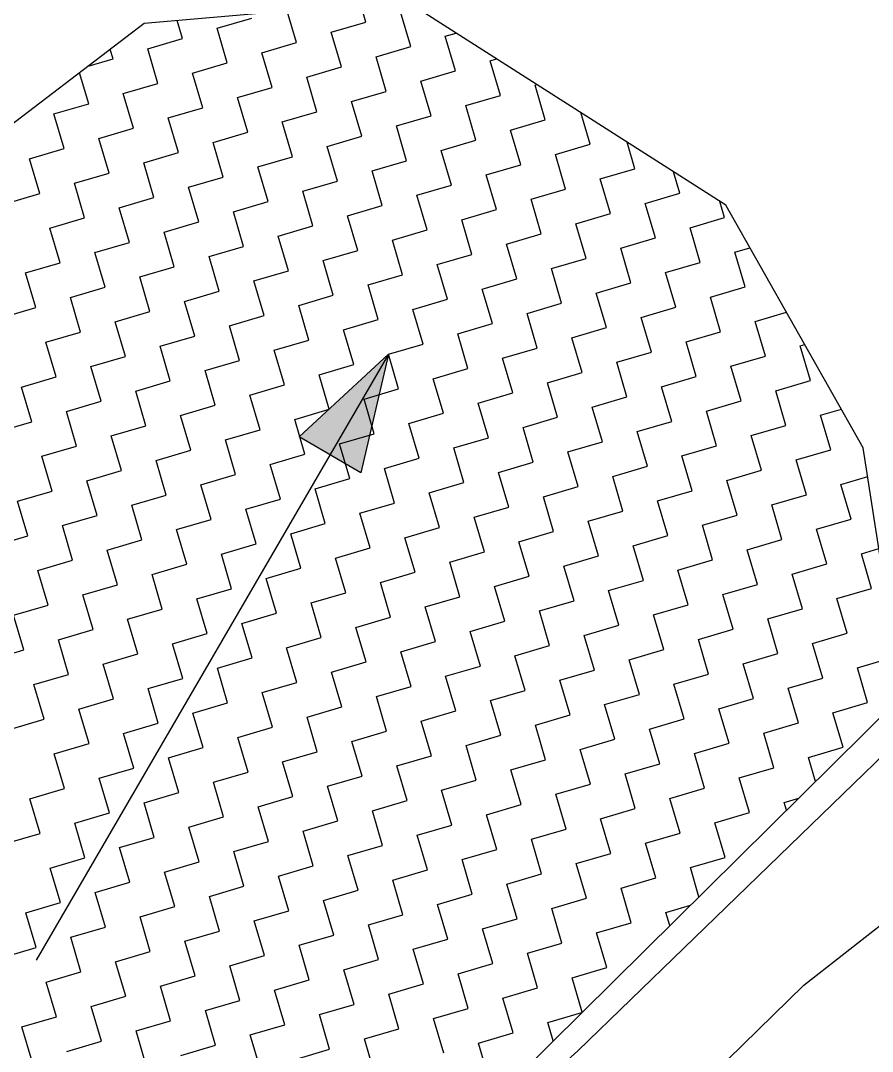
# Model space of a CAD drawing. Header units: metres. Extents: x 283645 to 285797, y 2017393 to 2020400.
# Drawn here: x 284761.4 to 284914.7, y 2017535.9 to 2017721.4 of the extents above; entities that cross this region are included whole.
import ezdxf

# ---------------------------------------------------------------- set-up
doc = ezdxf.new("R2010")
doc.units = ezdxf.units.M
for name, color, linetype in [('POLY_HATCH', 12, 'Continuous'), ('V_BOUND_LINE', 7, 'Continuous'), ('VILLAGE BOUNDRY', 1, 'Continuous')]:
    doc.layers.add(name, color=color, linetype=linetype)

msp = doc.modelspace()

# ---------------------------------------------------------------- hatches: boundary and pattern name
h = msp.add_hatch(color=256)
h.paths.add_polyline_path([(284817.09, 2017643.29), (284822.63, 2017640.07), (284827.61, 2017661.39)])
h.paths.add_polyline_path([(284827.61, 2017661.39), (284811.56, 2017646.5), (284817.09, 2017643.29)])

# ---------------------------------------------------------------- linework, layer by layer
for points in [[(284827.61, 2017661.39), (284764.24, 2017552.34)], [(284827.61, 2017661.39), (284811.56, 2017646.5)], [(284827.61, 2017661.39), (284822.63, 2017640.07)], [(284822.63, 2017640.07), (284811.56, 2017646.5)]]:
    msp.add_lwpolyline(points)
at = {"layer": 'POLY_HATCH'}
for p, q in [((284830.69, 2017724.99), (284783.69, 2017720.91)), ((284888.32, 2017688.22), (284830.69, 2017724.99)), ((284783.69, 2017720.91), (284752.32, 2017697.01)), ((284913.06, 2017644.56), (284888.32, 2017688.22)), ((284919.96, 2017599.82), (284913.06, 2017644.56)), ((284841.54, 2017522.26), (284919.96, 2017599.82))]:
    msp.add_line(p, q, dxfattribs=at)
at = {"layer": 'POLY_HATCH', "linetype": 'Continuous'}
for p, q in [((284811.08, 2017717.49), (284809.41, 2017723.15)), ((284823.55, 2017721.17), (284822.63, 2017724.29)), ((284831.62, 2017716.77), (284829.78, 2017723)), ((284790.54, 2017718.22), (284789.59, 2017721.43)), ((284796.77, 2017720.05), (284803.01, 2017721.89)), ((284817.31, 2017719.33), (284823.55, 2017721.17)), ((284798.61, 2017713.82), (284796.77, 2017720.05)), ((284819.15, 2017713.1), (284817.31, 2017719.33)), ((284837.85, 2017718.61), (284839.8, 2017719.18)), ((284784.31, 2017716.38), (284790.54, 2017718.22)), ((284804.84, 2017715.66), (284811.08, 2017717.49)), ((284839.69, 2017712.37), (284837.85, 2017718.61)), ((284778.07, 2017714.54), (284777.57, 2017716.25)), ((284786.14, 2017710.14), (284784.31, 2017716.38)), ((284806.68, 2017709.42), (284804.84, 2017715.66)), ((284825.38, 2017714.93), (284831.62, 2017716.77)), ((284773.6, 2017713.22), (284778.07, 2017714.54)), ((284792.38, 2017711.98), (284798.61, 2017713.82)), ((284827.22, 2017708.7), (284825.38, 2017714.93)), ((284845.92, 2017714.21), (284847.06, 2017714.55)), ((284847.76, 2017707.98), (284845.92, 2017714.21)), ((284773.68, 2017706.47), (284772.04, 2017712.03)), ((284794.21, 2017705.75), (284792.38, 2017711.98)), ((284812.92, 2017711.26), (284819.15, 2017713.1)), ((284833.45, 2017710.54), (284839.69, 2017712.37)), ((284779.91, 2017708.31), (284786.14, 2017710.14)), ((284814.75, 2017705.03), (284812.92, 2017711.26)), ((284835.29, 2017704.3), (284833.45, 2017710.54)), ((284853.99, 2017709.81), (284854.32, 2017709.91)), ((284855.83, 2017703.58), (284853.99, 2017709.81)), ((284781.75, 2017702.07), (284779.91, 2017708.31)), ((284800.45, 2017707.58), (284806.68, 2017709.42)), ((284820.99, 2017706.86), (284827.22, 2017708.7)), ((284841.53, 2017706.14), (284847.76, 2017707.98)), ((284767.44, 2017704.63), (284773.68, 2017706.47)), ((284787.98, 2017703.91), (284794.21, 2017705.75)), ((284802.29, 2017701.35), (284800.45, 2017707.58)), ((284822.82, 2017700.63), (284820.99, 2017706.86)), ((284843.36, 2017699.91), (284841.53, 2017706.14)), ((284769.28, 2017698.4), (284767.44, 2017704.63)), ((284789.82, 2017697.68), (284787.98, 2017703.91)), ((284808.52, 2017703.19), (284814.75, 2017705.03)), ((284829.06, 2017702.47), (284835.29, 2017704.3)), ((284863.9, 2017699.18), (284862.22, 2017704.87)), ((284775.51, 2017700.24), (284781.75, 2017702.07)), ((284810.36, 2017696.95), (284808.52, 2017703.19)), ((284830.89, 2017696.23), (284829.06, 2017702.47)), ((284849.6, 2017701.74), (284855.83, 2017703.58)), ((284777.35, 2017694), (284775.51, 2017700.24)), ((284796.05, 2017699.51), (284802.29, 2017701.35)), ((284816.59, 2017698.79), (284822.82, 2017700.63)), ((284851.43, 2017695.51), (284849.6, 2017701.74)), ((284763.05, 2017696.56), (284769.28, 2017698.4)), ((284797.89, 2017693.28), (284796.05, 2017699.51)), ((284818.43, 2017692.56), (284816.59, 2017698.79)), ((284837.13, 2017698.07), (284843.36, 2017699.91)), ((284857.67, 2017697.35), (284863.9, 2017699.18)), ((284871.97, 2017694.79), (284870.57, 2017699.55)), ((284764.88, 2017690.33), (284763.05, 2017696.56)), ((284783.58, 2017695.84), (284789.82, 2017697.68)), ((284804.12, 2017695.12), (284810.36, 2017696.95)), ((284838.97, 2017691.83), (284837.13, 2017698.07)), ((284859.5, 2017691.11), (284857.67, 2017697.35)), ((284785.42, 2017689.61), (284783.58, 2017695.84)), ((284805.96, 2017688.88), (284804.12, 2017695.12)), ((284824.66, 2017694.39), (284830.89, 2017696.23)), ((284845.2, 2017693.67), (284851.43, 2017695.51)), ((284865.74, 2017692.95), (284871.97, 2017694.79)), ((284771.12, 2017692.17), (284777.35, 2017694)), ((284791.65, 2017691.44), (284797.89, 2017693.28)), ((284826.5, 2017688.16), (284824.66, 2017694.39)), ((284847.04, 2017687.44), (284845.2, 2017693.67)), ((284867.58, 2017686.72), (284865.74, 2017692.95)), ((284880.04, 2017690.39), (284878.91, 2017694.23)), ((284772.95, 2017685.93), (284771.12, 2017692.17)), ((284793.49, 2017685.21), (284791.65, 2017691.44)), ((284812.19, 2017690.72), (284818.43, 2017692.56)), ((284832.73, 2017690), (284838.97, 2017691.83)), ((284853.27, 2017689.28), (284859.5, 2017691.11)), ((284758.65, 2017688.49), (284764.88, 2017690.33)), ((284779.19, 2017687.77), (284785.42, 2017689.61)), ((284814.03, 2017684.49), (284812.19, 2017690.72)), ((284834.57, 2017683.76), (284832.73, 2017690)), ((284855.11, 2017683.04), (284853.27, 2017689.28)), ((284873.81, 2017688.55), (284880.04, 2017690.39)), ((284781.02, 2017681.53), (284779.19, 2017687.77)), ((284799.73, 2017687.05), (284805.96, 2017688.88)), ((284820.26, 2017686.32), (284826.5, 2017688.16)), ((284840.8, 2017685.6), (284847.04, 2017687.44)), ((284875.65, 2017682.32), (284873.81, 2017688.55)), ((284888.11, 2017685.99), (284887.26, 2017688.9)), ((284766.72, 2017684.09), (284772.95, 2017685.93)), ((284801.56, 2017680.81), (284799.73, 2017687.05)), ((284822.1, 2017680.09), (284820.26, 2017686.32)), ((284842.64, 2017679.37), (284840.8, 2017685.6)), ((284861.34, 2017684.88), (284867.58, 2017686.72)), ((284881.88, 2017684.16), (284888.11, 2017685.99)), ((284768.56, 2017677.86), (284766.72, 2017684.09)), ((284787.26, 2017683.37), (284793.49, 2017685.21)), ((284807.8, 2017682.65), (284814.03, 2017684.49)), ((284828.34, 2017681.93), (284834.57, 2017683.76)), ((284863.18, 2017678.64), (284861.34, 2017684.88)), ((284883.72, 2017677.92), (284881.88, 2017684.16)), ((284789.09, 2017677.14), (284787.26, 2017683.37)), ((284809.63, 2017676.42), (284807.8, 2017682.65)), ((284830.17, 2017675.69), (284828.34, 2017681.93)), ((284848.87, 2017681.2), (284855.11, 2017683.04)), ((284869.41, 2017680.48), (284875.65, 2017682.32)), ((284774.79, 2017679.7), (284781.02, 2017681.53)), ((284795.33, 2017678.98), (284801.56, 2017680.81)), ((284815.87, 2017678.25), (284822.1, 2017680.09)), ((284850.71, 2017674.97), (284848.87, 2017681.2)), ((284871.25, 2017674.25), (284869.41, 2017680.48)), ((284889.95, 2017679.76), (284892.66, 2017680.56)), ((284776.63, 2017673.46), (284774.79, 2017679.7)), ((284797.17, 2017672.74), (284795.33, 2017678.98)), ((284817.7, 2017672.02), (284815.87, 2017678.25)), ((284836.41, 2017677.53), (284842.64, 2017679.37)), ((284856.94, 2017676.81), (284863.18, 2017678.64)), ((284877.48, 2017676.09), (284883.72, 2017677.92)), ((284891.79, 2017673.53), (284889.95, 2017679.76)), ((284762.32, 2017676.02), (284768.56, 2017677.86)), ((284782.86, 2017675.3), (284789.09, 2017677.14)), ((284803.4, 2017674.58), (284809.63, 2017676.42)), ((284838.24, 2017671.3), (284836.41, 2017677.53)), ((284858.78, 2017670.57), (284856.94, 2017676.81)), ((284879.32, 2017669.85), (284877.48, 2017676.09)), ((284764.16, 2017669.79), (284762.32, 2017676.02)), ((284784.7, 2017669.07), (284782.86, 2017675.3)), ((284805.24, 2017668.34), (284803.4, 2017674.58)), ((284823.94, 2017673.86), (284830.17, 2017675.69)), ((284844.48, 2017673.13), (284850.71, 2017674.97)), ((284865.02, 2017672.41), (284871.25, 2017674.25)), ((284770.39, 2017671.63), (284776.63, 2017673.46)), ((284790.93, 2017670.9), (284797.17, 2017672.74)), ((284825.78, 2017667.62), (284823.94, 2017673.86)), ((284846.31, 2017666.9), (284844.48, 2017673.13)), ((284866.85, 2017666.18), (284865.02, 2017672.41)), ((284885.55, 2017671.69), (284891.79, 2017673.53)), ((284772.23, 2017665.39), (284770.39, 2017671.63)), ((284792.77, 2017664.67), (284790.93, 2017670.9)), ((284811.47, 2017670.18), (284817.7, 2017672.02)), ((284832.01, 2017669.46), (284838.24, 2017671.3)), ((284852.55, 2017668.74), (284858.78, 2017670.57)), ((284887.39, 2017665.45), (284885.55, 2017671.69)), ((284757.93, 2017667.95), (284764.16, 2017669.79)), ((284778.46, 2017667.23), (284784.7, 2017669.07)), ((284813.31, 2017663.95), (284811.47, 2017670.18)), ((284833.85, 2017663.23), (284832.01, 2017669.46)), ((284854.38, 2017662.5), (284852.55, 2017668.74)), ((284873.09, 2017668.01), (284879.32, 2017669.85)), ((284893.62, 2017667.29), (284899.24, 2017668.95)), ((284780.3, 2017661), (284778.46, 2017667.23)), ((284799, 2017666.51), (284805.24, 2017668.34)), ((284819.54, 2017665.78), (284825.78, 2017667.62)), ((284840.08, 2017665.06), (284846.31, 2017666.9)), ((284874.92, 2017661.78), (284873.09, 2017668.01)), ((284895.46, 2017661.06), (284893.62, 2017667.29)), ((284766, 2017663.56), (284772.23, 2017665.39)), ((284800.84, 2017660.27), (284799, 2017666.51)), ((284821.38, 2017659.55), (284819.54, 2017665.78)), ((284841.92, 2017658.83), (284840.08, 2017665.06)), ((284860.62, 2017664.34), (284866.85, 2017666.18)), ((284881.16, 2017663.62), (284887.39, 2017665.45)), ((284767.83, 2017657.32), (284766, 2017663.56)), ((284786.54, 2017662.83), (284792.77, 2017664.67)), ((284807.07, 2017662.11), (284813.31, 2017663.95)), ((284827.61, 2017661.39), (284833.85, 2017663.23)), ((284862.46, 2017658.11), (284860.62, 2017664.34)), ((284882.99, 2017657.38), (284881.16, 2017663.62)), ((284901.7, 2017662.89), (284902.53, 2017663.14)), ((284788.37, 2017656.6), (284786.54, 2017662.83)), ((284808.91, 2017655.88), (284807.07, 2017662.11)), ((284829.45, 2017655.15), (284827.61, 2017661.39)), ((284848.15, 2017660.67), (284854.38, 2017662.5)), ((284868.69, 2017659.94), (284874.92, 2017661.78)), ((284903.53, 2017656.66), (284901.7, 2017662.89)), ((284774.07, 2017659.16), (284780.3, 2017661)), ((284794.61, 2017658.44), (284800.84, 2017660.27)), ((284815.14, 2017657.71), (284821.38, 2017659.55)), ((284849.99, 2017654.43), (284848.15, 2017660.67)), ((284870.53, 2017653.71), (284868.69, 2017659.94)), ((284889.23, 2017659.22), (284895.46, 2017661.06)), ((284775.9, 2017652.93), (284774.07, 2017659.16)), ((284796.44, 2017652.2), (284794.61, 2017658.44)), ((284816.98, 2017651.48), (284815.14, 2017657.71)), ((284835.68, 2017656.99), (284841.92, 2017658.83)), ((284856.22, 2017656.27), (284862.46, 2017658.11)), ((284891.07, 2017652.99), (284889.23, 2017659.22)), ((284761.6, 2017655.48), (284767.83, 2017657.32)), ((284782.14, 2017654.76), (284788.37, 2017656.6)), ((284802.68, 2017654.04), (284808.91, 2017655.88)), ((284837.52, 2017650.76), (284835.68, 2017656.99)), ((284858.06, 2017650.04), (284856.22, 2017656.27)), ((284876.76, 2017655.55), (284882.99, 2017657.38)), ((284897.3, 2017654.82), (284903.53, 2017656.66)), ((284763.44, 2017649.25), (284761.6, 2017655.48)), ((284783.98, 2017648.53), (284782.14, 2017654.76)), ((284804.51, 2017647.81), (284802.68, 2017654.04)), ((284823.22, 2017653.32), (284829.45, 2017655.15)), ((284843.75, 2017652.59), (284849.99, 2017654.43)), ((284878.6, 2017649.31), (284876.76, 2017655.55)), ((284899.14, 2017648.59), (284897.3, 2017654.82)), ((284769.67, 2017651.09), (284775.9, 2017652.93)), ((284790.21, 2017650.37), (284796.44, 2017652.2)), ((284825.05, 2017647.08), (284823.22, 2017653.32)), ((284845.59, 2017646.36), (284843.75, 2017652.59)), ((284864.29, 2017651.87), (284870.53, 2017653.71)), ((284884.83, 2017651.15), (284891.07, 2017652.99)), ((284771.51, 2017644.85), (284769.67, 2017651.09)), ((284792.05, 2017644.13), (284790.21, 2017650.37)), ((284810.75, 2017649.64), (284816.98, 2017651.48)), ((284831.29, 2017648.92), (284837.52, 2017650.76)), ((284866.13, 2017645.64), (284864.29, 2017651.87)), ((284886.67, 2017644.92), (284884.83, 2017651.15)), ((284905.37, 2017650.43), (284909.11, 2017651.53)), ((284907.21, 2017644.19), (284905.37, 2017650.43)), ((284757.2, 2017647.41), (284763.44, 2017649.25)), ((284777.74, 2017646.69), (284783.98, 2017648.53)), ((284812.59, 2017643.41), (284810.75, 2017649.64)), ((284833.12, 2017642.69), (284831.29, 2017648.92)), ((284851.83, 2017648.2), (284858.06, 2017650.04)), ((284872.36, 2017647.48), (284878.6, 2017649.31)), ((284892.9, 2017646.75), (284899.14, 2017648.59)), ((284779.58, 2017640.46), (284777.74, 2017646.69)), ((284798.28, 2017645.97), (284804.51, 2017647.81)), ((284818.82, 2017645.25), (284825.05, 2017647.08)), ((284853.66, 2017641.96), (284851.83, 2017648.2)), ((284874.2, 2017641.24), (284872.36, 2017647.48)), ((284894.74, 2017640.52), (284892.9, 2017646.75)), ((284765.27, 2017643.02), (284771.51, 2017644.85)), ((284800.12, 2017639.74), (284798.28, 2017645.97)), ((284820.66, 2017639.01), (284818.82, 2017645.25)), ((284839.36, 2017644.52), (284845.59, 2017646.36)), ((284859.9, 2017643.8), (284866.13, 2017645.64)), ((284880.43, 2017643.08), (284886.67, 2017644.92)), ((284767.11, 2017636.78), (284765.27, 2017643.02)), ((284785.81, 2017642.29), (284792.05, 2017644.13)), ((284806.35, 2017641.57), (284812.59, 2017643.41)), ((284826.89, 2017640.85), (284833.12, 2017642.69)), ((284841.19, 2017638.29), (284839.36, 2017644.52)), ((284861.73, 2017637.57), (284859.9, 2017643.8)), ((284882.27, 2017636.84), (284880.43, 2017643.08)), ((284900.97, 2017642.36), (284907.21, 2017644.19)), ((284787.65, 2017636.06), (284785.81, 2017642.29)), ((284808.19, 2017635.34), (284806.35, 2017641.57)), ((284828.73, 2017634.62), (284826.89, 2017640.85)), ((284847.43, 2017640.13), (284853.66, 2017641.96)), ((284867.97, 2017639.4), (284874.2, 2017641.24)), ((284902.81, 2017636.12), (284900.97, 2017642.36)), ((284773.35, 2017638.62), (284779.58, 2017640.46)), ((284793.88, 2017637.9), (284800.12, 2017639.74)), ((284814.42, 2017637.18), (284820.66, 2017639.01)), ((284849.27, 2017633.89), (284847.43, 2017640.13)), ((284869.8, 2017633.17), (284867.97, 2017639.4)), ((284888.51, 2017638.68), (284894.74, 2017640.52)), ((284909.04, 2017637.96), (284913.86, 2017639.38)), ((284775.18, 2017632.39), (284773.35, 2017638.62)), ((284795.72, 2017631.66), (284793.88, 2017637.9)), ((284816.26, 2017630.94), (284814.42, 2017637.18)), ((284834.96, 2017636.45), (284841.19, 2017638.29)), ((284855.5, 2017635.73), (284861.73, 2017637.57)), ((284890.34, 2017632.45), (284888.51, 2017638.68)), ((284910.88, 2017631.73), (284909.04, 2017637.96)), ((284760.88, 2017634.95), (284767.11, 2017636.78)), ((284781.42, 2017634.22), (284787.65, 2017636.06)), ((284801.95, 2017633.5), (284808.19, 2017635.34)), ((284836.8, 2017630.22), (284834.96, 2017636.45)), ((284857.34, 2017629.5), (284855.5, 2017635.73)), ((284876.04, 2017635.01), (284882.27, 2017636.84)), ((284896.58, 2017634.29), (284902.81, 2017636.12)), ((284762.71, 2017628.71), (284760.88, 2017634.95)), ((284783.25, 2017627.99), (284781.42, 2017634.22)), ((284803.79, 2017627.27), (284801.95, 2017633.5)), ((284822.49, 2017632.78), (284828.73, 2017634.62)), ((284843.03, 2017632.06), (284849.27, 2017633.89)), ((284877.88, 2017628.77), (284876.04, 2017635.01)), ((284898.41, 2017628.05), (284896.58, 2017634.29)), ((284768.95, 2017630.55), (284775.18, 2017632.39)), ((284789.49, 2017629.83), (284795.72, 2017631.66)), ((284824.33, 2017626.54), (284822.49, 2017632.78)), ((284844.87, 2017625.82), (284843.03, 2017632.06)), ((284863.57, 2017631.33), (284869.8, 2017633.17)), ((284884.11, 2017630.61), (284890.34, 2017632.45)), ((284904.65, 2017629.89), (284910.88, 2017631.73)), ((284770.79, 2017624.32), (284768.95, 2017630.55)), ((284791.32, 2017623.59), (284789.49, 2017629.83)), ((284810.03, 2017629.1), (284816.26, 2017630.94)), ((284830.56, 2017628.38), (284836.8, 2017630.22)), ((284865.41, 2017625.1), (284863.57, 2017631.33)), ((284885.95, 2017624.38), (284884.11, 2017630.61)), ((284906.48, 2017623.65), (284904.65, 2017629.89)), ((284756.48, 2017626.88), (284762.71, 2017628.71)), ((284777.02, 2017626.15), (284783.25, 2017627.99)), ((284811.86, 2017622.87), (284810.03, 2017629.1)), ((284832.4, 2017622.15), (284830.56, 2017628.38)), ((284851.1, 2017627.66), (284857.34, 2017629.5)), ((284871.64, 2017626.94), (284877.88, 2017628.77)), ((284892.18, 2017626.21), (284898.41, 2017628.05)), ((284778.86, 2017619.92), (284777.02, 2017626.15)), ((284797.56, 2017625.43), (284803.79, 2017627.27)), ((284818.1, 2017624.71), (284824.33, 2017626.54)), ((284852.94, 2017621.43), (284851.1, 2017627.66)), ((284873.48, 2017620.7), (284871.64, 2017626.94)), ((284894.02, 2017619.98), (284892.18, 2017626.21)), ((284912.72, 2017625.49), (284915.86, 2017626.42)), ((284764.55, 2017622.48), (284770.79, 2017624.32)), ((284799.4, 2017619.2), (284797.56, 2017625.43)), ((284819.93, 2017618.47), (284818.1, 2017624.71)), ((284838.64, 2017623.99), (284844.87, 2017625.82)), ((284859.17, 2017623.26), (284865.41, 2017625.1)), ((284879.71, 2017622.54), (284885.95, 2017624.38)), ((284914.56, 2017619.26), (284912.72, 2017625.49)), ((284766.39, 2017616.24), (284764.55, 2017622.48)), ((284785.09, 2017621.76), (284791.32, 2017623.59)), ((284805.63, 2017621.03), (284811.86, 2017622.87)), ((284840.47, 2017617.75), (284838.64, 2017623.99)), ((284861.01, 2017617.03), (284859.17, 2017623.26)), ((284881.55, 2017616.31), (284879.71, 2017622.54)), ((284900.25, 2017621.82), (284906.48, 2017623.65)), ((284786.93, 2017615.52), (284785.09, 2017621.76)), ((284807.47, 2017614.8), (284805.63, 2017621.03)), ((284826.17, 2017620.31), (284832.4, 2017622.15)), ((284846.71, 2017619.59), (284852.94, 2017621.43)), ((284867.24, 2017618.87), (284873.48, 2017620.7)), ((284902.09, 2017615.58), (284900.25, 2017621.82)), ((284772.62, 2017618.08), (284778.86, 2017619.92)), ((284793.16, 2017617.36), (284799.4, 2017619.2)), ((284828, 2017614.08), (284826.17, 2017620.31)), ((284848.54, 2017613.35), (284846.71, 2017619.59)), ((284869.08, 2017612.63), (284867.24, 2017618.87)), ((284887.78, 2017618.14), (284894.02, 2017619.98)), ((284908.32, 2017617.42), (284914.56, 2017619.26)), ((284774.46, 2017611.85), (284772.62, 2017618.08)), ((284795, 2017611.13), (284793.16, 2017617.36)), ((284813.7, 2017616.64), (284819.93, 2017618.47)), ((284834.24, 2017615.91), (284840.47, 2017617.75)), ((284854.78, 2017615.19), (284861.01, 2017617.03)), ((284889.62, 2017611.91), (284887.78, 2017618.14)), ((284910.16, 2017611.19), (284908.32, 2017617.42)), ((284760.15, 2017614.41), (284766.39, 2017616.24)), ((284780.69, 2017613.69), (284786.93, 2017615.52)), ((284815.54, 2017610.4), (284813.7, 2017616.64)), ((284836.08, 2017609.68), (284834.24, 2017615.91)), ((284856.61, 2017608.96), (284854.78, 2017615.19)), ((284875.32, 2017614.47), (284881.55, 2017616.31)), ((284895.85, 2017613.75), (284902.09, 2017615.58)), ((284761.99, 2017608.17), (284760.15, 2017614.41)), ((284782.53, 2017607.45), (284780.69, 2017613.69)), ((284801.23, 2017612.96), (284807.47, 2017614.8)), ((284821.77, 2017612.24), (284828, 2017614.08)), ((284842.31, 2017611.52), (284848.54, 2017613.35)), ((284877.15, 2017608.24), (284875.32, 2017614.47)), ((284897.69, 2017607.51), (284895.85, 2017613.75)), ((284768.23, 2017610.01), (284774.46, 2017611.85)), ((284803.07, 2017606.73), (284801.23, 2017612.96)), ((284823.61, 2017606.01), (284821.77, 2017612.24)), ((284844.15, 2017605.28), (284842.31, 2017611.52)), ((284862.85, 2017610.8), (284869.08, 2017612.63)), ((284883.39, 2017610.07), (284889.62, 2017611.91)), ((284903.92, 2017609.35), (284910.16, 2017611.19)), ((284770.06, 2017603.78), (284768.23, 2017610.01)), ((284788.76, 2017609.29), (284795, 2017611.13)), ((284790.6, 2017603.05), (284788.76, 2017609.29)), ((284809.3, 2017608.57), (284815.54, 2017610.4)), ((284829.84, 2017607.84), (284836.08, 2017609.68)), ((284864.68, 2017604.56), (284862.85, 2017610.8)), ((284885.22, 2017603.84), (284883.39, 2017610.07)), ((284905.76, 2017603.12), (284903.92, 2017609.35)), ((284755.76, 2017606.34), (284761.99, 2017608.17)), ((284776.3, 2017605.61), (284782.53, 2017607.45)), ((284811.14, 2017602.33), (284809.3, 2017608.57)), ((284831.68, 2017601.61), (284829.84, 2017607.84)), ((284850.38, 2017607.12), (284856.61, 2017608.96)), ((284870.92, 2017606.4), (284877.15, 2017608.24)), ((284891.46, 2017605.68), (284897.69, 2017607.51)), ((284778.13, 2017599.38), (284776.3, 2017605.61)), ((284796.84, 2017604.89), (284803.07, 2017606.73)), ((284817.37, 2017604.17), (284823.61, 2017606.01)), ((284852.22, 2017600.89), (284850.38, 2017607.12)), ((284872.76, 2017600.16), (284870.92, 2017606.4)), ((284893.29, 2017599.44), (284891.46, 2017605.68)), ((284912, 2017604.95), (284918.23, 2017606.79)), ((284763.83, 2017601.94), (284770.06, 2017603.78)), ((284798.67, 2017598.66), (284796.84, 2017604.89)), ((284819.21, 2017597.94), (284817.37, 2017604.17)), ((284837.91, 2017603.45), (284844.15, 2017605.28)), ((284858.45, 2017602.72), (284864.68, 2017604.56)), ((284878.99, 2017602), (284885.22, 2017603.84)), ((284913.83, 2017598.72), (284912, 2017604.95)), ((284765.67, 2017595.71), (284763.83, 2017601.94)), ((284784.37, 2017601.22), (284790.6, 2017603.05)), ((284804.91, 2017600.5), (284811.14, 2017602.33)), ((284839.75, 2017597.21), (284837.91, 2017603.45)), ((284860.29, 2017596.49), (284858.45, 2017602.72)), ((284880.83, 2017595.77), (284878.99, 2017602)), ((284899.53, 2017601.28), (284905.76, 2017603.12)), ((284786.2, 2017594.98), (284784.37, 2017601.22)), ((284806.74, 2017594.26), (284804.91, 2017600.5)), ((284825.44, 2017599.77), (284831.68, 2017601.61)), ((284845.98, 2017599.05), (284852.22, 2017600.89)), ((284866.52, 2017598.33), (284872.76, 2017600.16)), ((284901.37, 2017595.05), (284899.53, 2017601.28)), ((284771.9, 2017597.54), (284778.13, 2017599.38)), ((284792.44, 2017596.82), (284798.67, 2017598.66)), ((284827.28, 2017593.54), (284825.44, 2017599.77)), ((284847.82, 2017592.82), (284845.98, 2017599.05)), ((284868.36, 2017592.09), (284866.52, 2017598.33)), ((284887.06, 2017597.6), (284893.29, 2017599.44)), ((284907.6, 2017596.88), (284913.83, 2017598.72)), ((284773.74, 2017591.31), (284771.9, 2017597.54)), ((284794.28, 2017590.59), (284792.44, 2017596.82)), ((284812.98, 2017596.1), (284819.21, 2017597.94)), ((284833.52, 2017595.38), (284839.75, 2017597.21)), ((284854.05, 2017594.65), (284860.29, 2017596.49)), ((284888.9, 2017591.37), (284887.06, 2017597.6)), ((284909.44, 2017590.65), (284907.6, 2017596.88)), ((284759.43, 2017593.87), (284765.67, 2017595.71)), ((284779.97, 2017593.15), (284786.2, 2017594.98)), ((284814.81, 2017589.86), (284812.98, 2017596.1)), ((284835.35, 2017589.14), (284833.52, 2017595.38)), ((284855.89, 2017588.42), (284854.05, 2017594.65)), ((284874.59, 2017593.93), (284880.83, 2017595.77)), ((284895.13, 2017593.21), (284901.37, 2017595.05)), ((284781.81, 2017586.91), (284779.97, 2017593.15)), ((284800.51, 2017592.42), (284806.74, 2017594.26)), ((284821.05, 2017591.7), (284827.28, 2017593.54)), ((284841.59, 2017590.98), (284847.82, 2017592.82)), ((284876.43, 2017587.7), (284874.59, 2017593.93)), ((284896.97, 2017586.97), (284895.13, 2017593.21)), ((284767.5, 2017589.47), (284773.74, 2017591.31)), ((284802.35, 2017586.19), (284800.51, 2017592.42)), ((284822.89, 2017585.47), (284821.05, 2017591.7)), ((284843.42, 2017584.75), (284841.59, 2017590.98)), ((284862.13, 2017590.26), (284868.36, 2017592.09)), ((284882.66, 2017589.53), (284888.9, 2017591.37)), ((284769.34, 2017583.24), (284767.5, 2017589.47)), ((284788.04, 2017588.75), (284794.28, 2017590.59)), ((284808.58, 2017588.03), (284814.81, 2017589.86)), ((284829.12, 2017587.3), (284835.35, 2017589.14)), ((284863.96, 2017584.02), (284862.13, 2017590.26)), ((284884.5, 2017583.3), (284882.66, 2017589.53)), ((284903.2, 2017588.81), (284909.44, 2017590.65)), ((284789.88, 2017582.52), (284788.04, 2017588.75)), ((284810.42, 2017581.79), (284808.58, 2017588.03)), ((284830.96, 2017581.07), (284829.12, 2017587.3)), ((284849.66, 2017586.58), (284855.89, 2017588.42)), ((284870.2, 2017585.86), (284876.43, 2017587.7)), ((284904.47, 2017584.5), (284903.2, 2017588.81)), ((284775.57, 2017585.08), (284781.81, 2017586.91)), ((284796.11, 2017584.35), (284802.35, 2017586.19)), ((284816.65, 2017583.63), (284822.89, 2017585.47)), ((284851.49, 2017580.35), (284849.66, 2017586.58)), ((284872.03, 2017579.63), (284870.2, 2017585.86)), ((284890.73, 2017585.14), (284896.97, 2017586.97)), ((284777.41, 2017578.84), (284775.57, 2017585.08)), ((284797.95, 2017578.12), (284796.11, 2017584.35)), ((284818.49, 2017577.4), (284816.65, 2017583.63)), ((284837.19, 2017582.91), (284843.42, 2017584.75)), ((284857.73, 2017582.19), (284863.96, 2017584.02)), ((284892.57, 2017578.9), (284890.73, 2017585.14)), ((284763.11, 2017581.4), (284769.34, 2017583.24)), ((284783.65, 2017580.68), (284789.88, 2017582.52)), ((284804.18, 2017579.96), (284810.42, 2017581.79)), ((284839.03, 2017576.67), (284837.19, 2017582.91)), ((284859.57, 2017575.95), (284857.73, 2017582.19)), ((284878.27, 2017581.46), (284884.5, 2017583.3)), ((284880.1, 2017575.23), (284878.27, 2017581.46)), ((284898.81, 2017580.74), (284901.46, 2017581.52)), ((284764.94, 2017575.17), (284763.11, 2017581.4)), ((284785.48, 2017574.45), (284783.65, 2017580.68)), ((284806.02, 2017573.72), (284804.18, 2017579.96)), ((284824.72, 2017579.23), (284830.96, 2017581.07)), ((284845.26, 2017578.51), (284851.49, 2017580.35)), ((284865.8, 2017577.79), (284872.03, 2017579.63)), ((284899.23, 2017579.31), (284898.81, 2017580.74)), ((284771.18, 2017577), (284777.41, 2017578.84)), ((284791.72, 2017576.28), (284797.95, 2017578.12)), ((284826.56, 2017573), (284824.72, 2017579.23)), ((284847.1, 2017572.28), (284845.26, 2017578.51)), ((284867.64, 2017571.56), (284865.8, 2017577.79)), ((284886.34, 2017577.07), (284892.57, 2017578.9)), ((284773.01, 2017570.77), (284771.18, 2017577)), ((284793.55, 2017570.05), (284791.72, 2017576.28)), ((284812.25, 2017575.56), (284818.49, 2017577.4)), ((284832.79, 2017574.84), (284839.03, 2017576.67)), ((284853.33, 2017574.11), (284859.57, 2017575.95)), ((284888.18, 2017570.83), (284886.34, 2017577.07)), ((284758.71, 2017573.33), (284764.94, 2017575.17)), ((284779.25, 2017572.61), (284785.48, 2017574.45)), ((284814.09, 2017569.33), (284812.25, 2017575.56)), ((284834.63, 2017568.6), (284832.79, 2017574.84)), ((284855.17, 2017567.88), (284853.33, 2017574.11)), ((284873.87, 2017573.39), (284880.1, 2017575.23)), ((284781.09, 2017566.37), (284779.25, 2017572.61)), ((284799.79, 2017571.89), (284806.02, 2017573.72)), ((284820.33, 2017571.16), (284826.56, 2017573)), ((284840.86, 2017570.44), (284847.1, 2017572.28)), ((284875.71, 2017567.16), (284873.87, 2017573.39)), ((284766.78, 2017568.93), (284773.01, 2017570.77)), ((284801.62, 2017565.65), (284799.79, 2017571.89)), ((284822.16, 2017564.93), (284820.33, 2017571.16)), ((284842.7, 2017564.21), (284840.86, 2017570.44)), ((284861.4, 2017569.72), (284867.64, 2017571.56)), ((284881.94, 2017569), (284888.18, 2017570.83)), ((284768.62, 2017562.7), (284766.78, 2017568.93)), ((284787.32, 2017568.21), (284793.55, 2017570.05)), ((284807.86, 2017567.49), (284814.09, 2017569.33)), ((284828.4, 2017566.77), (284834.63, 2017568.6)), ((284863.24, 2017563.48), (284861.4, 2017569.72)), ((284883.49, 2017563.75), (284881.94, 2017569)), ((284789.16, 2017561.98), (284787.32, 2017568.21)), ((284809.7, 2017561.25), (284807.86, 2017567.49)), ((284830.23, 2017560.53), (284828.4, 2017566.77)), ((284848.94, 2017566.04), (284855.17, 2017567.88)), ((284869.47, 2017565.32), (284875.71, 2017567.16)), ((284774.85, 2017564.54), (284781.09, 2017566.37)), ((284795.39, 2017563.81), (284801.62, 2017565.65)), ((284815.93, 2017563.09), (284822.16, 2017564.93)), ((284850.77, 2017559.81), (284848.94, 2017566.04)), ((284871.31, 2017559.09), (284869.47, 2017565.32)), ((284776.69, 2017558.3), (284774.85, 2017564.54)), ((284797.23, 2017557.58), (284795.39, 2017563.81)), ((284817.77, 2017556.86), (284815.93, 2017563.09)), ((284836.47, 2017562.37), (284842.7, 2017564.21)), ((284857.01, 2017561.65), (284863.24, 2017563.48)), ((284762.38, 2017560.86), (284768.62, 2017562.7)), ((284782.92, 2017560.14), (284789.16, 2017561.98)), ((284803.46, 2017559.42), (284809.7, 2017561.25)), ((284838.3, 2017556.14), (284836.47, 2017562.37)), ((284858.84, 2017555.41), (284857.01, 2017561.65)), ((284877.54, 2017560.92), (284881.94, 2017562.22)), ((284764.22, 2017554.63), (284762.38, 2017560.86)), ((284784.76, 2017553.91), (284782.92, 2017560.14)), ((284805.3, 2017553.18), (284803.46, 2017559.42)), ((284824, 2017558.7), (284830.23, 2017560.53)), ((284844.54, 2017557.97), (284850.77, 2017559.81)), ((284878.24, 2017558.56), (284877.54, 2017560.92)), ((284770.46, 2017556.47), (284776.69, 2017558.3)), ((284790.99, 2017555.74), (284797.23, 2017557.58)), ((284825.84, 2017552.46), (284824, 2017558.7)), ((284846.38, 2017551.74), (284844.54, 2017557.97)), ((284865.08, 2017557.25), (284871.31, 2017559.09)), ((284772.29, 2017550.23), (284770.46, 2017556.47)), ((284792.83, 2017549.51), (284790.99, 2017555.74)), ((284811.53, 2017555.02), (284817.77, 2017556.86)), ((284832.07, 2017554.3), (284838.3, 2017556.14)), ((284866.91, 2017551.02), (284865.08, 2017557.25)), ((284757.99, 2017552.79), (284764.22, 2017554.63)), ((284778.53, 2017552.07), (284784.76, 2017553.91)), ((284813.37, 2017548.79), (284811.53, 2017555.02)), ((284833.91, 2017548.06), (284832.07, 2017554.3)), ((284852.61, 2017553.58), (284858.84, 2017555.41)), ((284780.36, 2017545.84), (284778.53, 2017552.07)), ((284799.06, 2017551.35), (284805.3, 2017553.18)), ((284819.6, 2017550.62), (284825.84, 2017552.46)), ((284854.45, 2017547.34), (284852.61, 2017553.58)), ((284766.06, 2017548.4), (284772.29, 2017550.23)), ((284800.9, 2017545.11), (284799.06, 2017551.35)), ((284821.44, 2017544.39), (284819.6, 2017550.62)), ((284840.14, 2017549.9), (284846.38, 2017551.74)), ((284860.68, 2017549.18), (284866.91, 2017551.02)), ((284767.9, 2017542.16), (284766.06, 2017548.4)), ((284786.6, 2017547.67), (284792.83, 2017549.51)), ((284807.14, 2017546.95), (284813.37, 2017548.79)), ((284827.67, 2017546.23), (284833.91, 2017548.06)), ((284841.98, 2017543.67), (284840.14, 2017549.9)), ((284862.5, 2017542.99), (284860.68, 2017549.18)), ((284788.43, 2017541.44), (284786.6, 2017547.67)), ((284808.97, 2017540.72), (284807.14, 2017546.95)), ((284829.51, 2017539.99), (284827.67, 2017546.23)), ((284848.21, 2017545.51), (284854.45, 2017547.34)), ((284774.13, 2017544), (284780.36, 2017545.84)), ((284794.67, 2017543.28), (284800.9, 2017545.11)), ((284815.21, 2017542.55), (284821.44, 2017544.39)), ((284850.05, 2017539.27), (284848.21, 2017545.51)), ((284775.97, 2017537.76), (284774.13, 2017544)), ((284796.5, 2017537.04), (284794.67, 2017543.28)), ((284817.04, 2017536.32), (284815.21, 2017542.55)), ((284835.74, 2017541.83), (284841.98, 2017543.67)), ((284856.28, 2017541.11), (284862.43, 2017542.92)), ((284761.66, 2017540.32), (284767.9, 2017542.16)), ((284782.2, 2017539.6), (284788.43, 2017541.44)), ((284802.74, 2017538.88), (284808.97, 2017540.72)), ((284837.58, 2017535.6), (284835.74, 2017541.83)), ((284857.26, 2017537.81), (284856.28, 2017541.11)), ((284763.5, 2017534.09), (284761.66, 2017540.32)), ((284784.04, 2017533.37), (284782.2, 2017539.6)), ((284804.58, 2017532.65), (284802.74, 2017538.88)), ((284823.28, 2017538.16), (284829.51, 2017539.99)), ((284843.82, 2017537.43), (284850.05, 2017539.27)), ((284769.73, 2017535.93), (284775.97, 2017537.76)), ((284790.27, 2017535.21), (284796.5, 2017537.04)), ((284825.11, 2017531.92), (284823.28, 2017538.16)), ((284845.65, 2017531.2), (284843.82, 2017537.43)), ((284810.81, 2017534.48), (284817.04, 2017536.32))]:
    msp.add_line(p, q, dxfattribs=at)
at = {"layer": 'V_BOUND_LINE'}
for p, q in [((284861.67, 2017536.02), (284950.77, 2017622.38)), ((284827.99, 2017505.67), (284861.67, 2017536.02))]:
    msp.add_line(p, q, dxfattribs=at)
at = {"layer": 'VILLAGE BOUNDRY'}
for p, q in [((284902.33, 2017547.84), (284960.58, 2017593.4)), ((284832.29, 2017479.26), (284902.33, 2017547.84))]:
    msp.add_line(p, q, dxfattribs=at)

doc.saveas('drawing.dxf')
